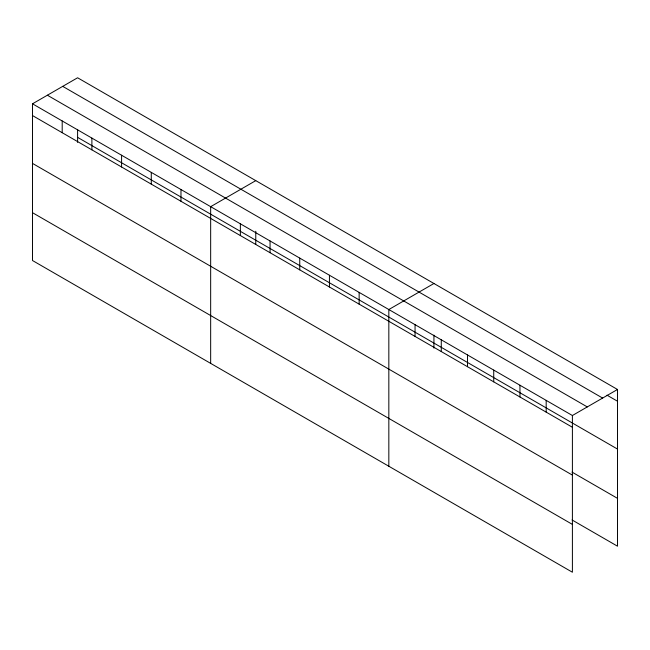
<?xml version="1.0" encoding="UTF-8"?>
<svg xmlns="http://www.w3.org/2000/svg" width="650" height="650" viewBox="0 0 650 650"><rect width="100%" height="100%" fill="white"/><g stroke="black" fill="none" stroke-linecap="round" stroke-linejoin="round"><path stroke-width="0.97" d="M572.398 475.109L572.398 415.512L32.5 103.805L32.5 260.52L572.398 572.227L572.398 475.109L32.5 163.402M572.049 519.951L617.5 546.195L617.5 389.48L77.602 77.772L32.5 103.805M255.767 180.635L210.665 206.676L210.665 363.382M433.932 283.498L388.83 309.538L388.83 466.253M572.398 415.512L617.5 389.48M607.011 395.176L617.5 401.229M62.717 86.361L602.615 398.068M47.385 95.217L587.283 406.924M77.602 137.361L617.5 449.069M32.5 115.562L572.398 427.269M572.049 472.111L617.5 498.355M32.5 212.688L572.398 524.396M546.179 400.376L546.179 412.132M519.951 385.239L519.951 396.988M493.732 370.094L493.732 381.851M467.504 354.957L467.504 366.706M441.277 339.812L441.277 351.569M433.932 335.116L433.932 348.116M415.058 324.675L415.058 336.432M359.141 292.394L359.141 304.143M329.444 275.251L329.444 286.999M299.748 258.107L299.748 269.856M270.059 240.963L270.059 252.712M255.767 231.254L255.767 244.246M240.362 223.819L240.362 235.568M180.976 189.532L180.976 201.281M151.279 172.388L151.279 184.137M121.582 155.236L121.582 166.993M91.886 138.093L91.886 149.849M77.602 129.382L77.602 142.391M62.197 120.949L62.197 132.706"/></g></svg>
